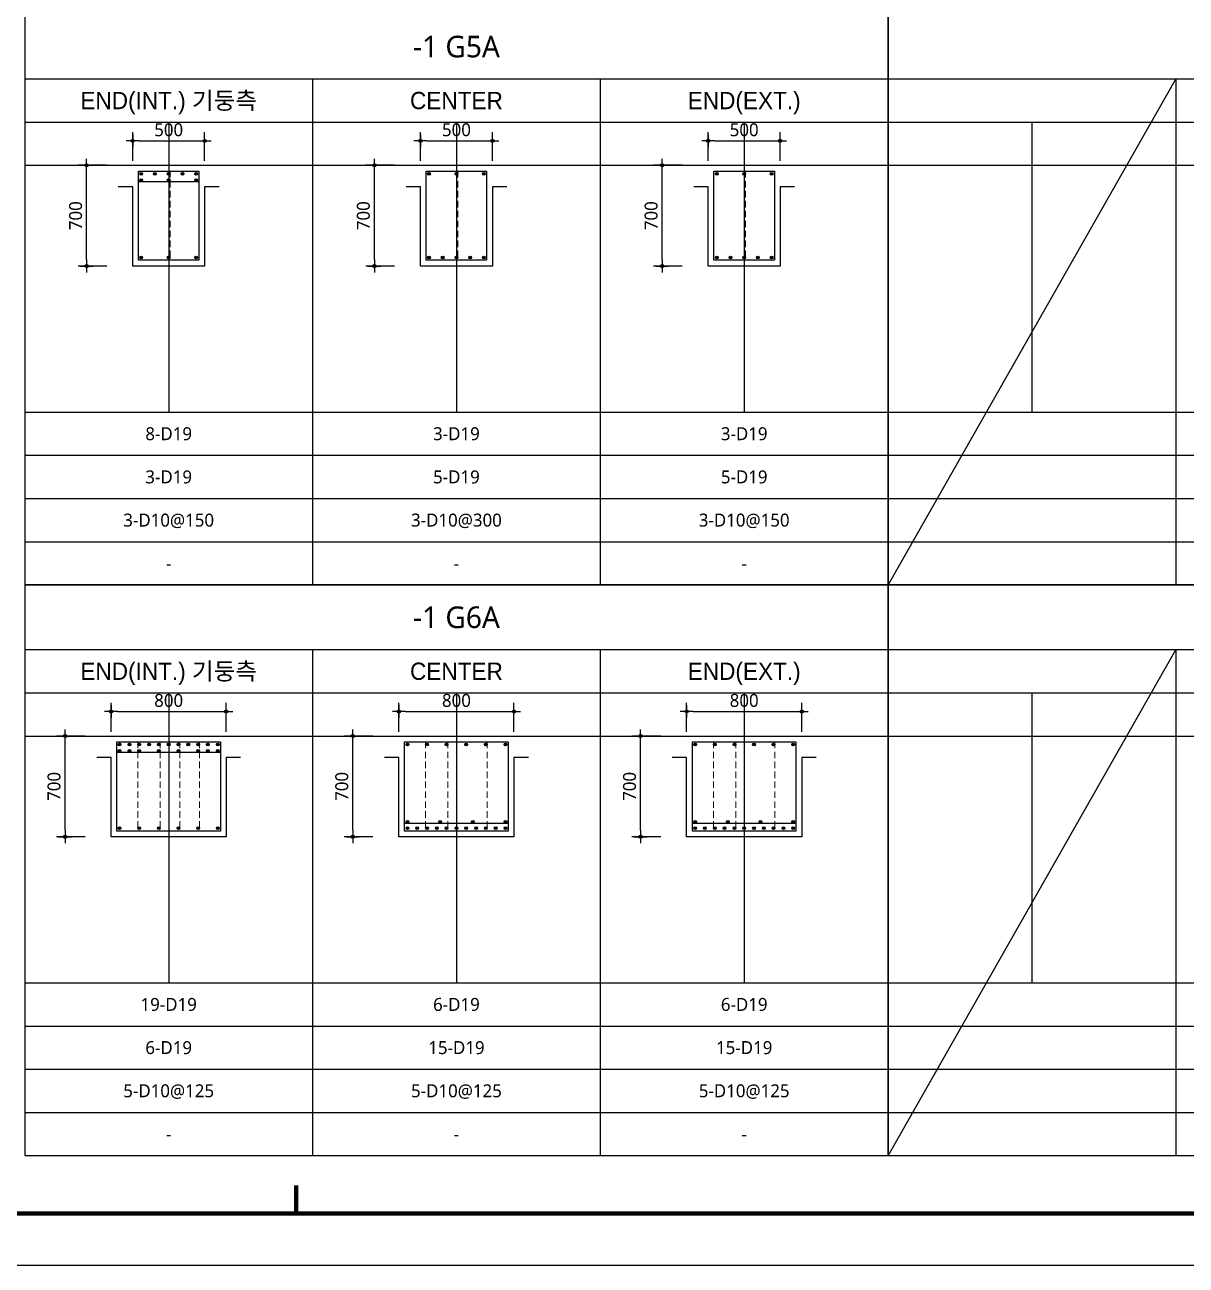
# Model space of a CAD drawing. Header units: millimetres. Extents: x 0 to 252030, y -124740 to 196020.
# Drawn here: x 85353 to 93425, y 89100 to 97717 of the extents above; entities that cross this region are included whole.
import ezdxf
from ezdxf.enums import TextEntityAlignment as Align

# ---------------------------------------------------------------- set-up
doc = ezdxf.new("R2010")
doc.units = ezdxf.units.MM
doc.header["$LTSCALE"] = 30
doc.linetypes.add('HID', pattern=[2.3, 1.5, -0.8])
doc.layers.get('DEFPOINTS').update_dxf_attribs({"color": 142})
for name, color, linetype in [('0-SEC1', 3, 'Continuous'), ('CON', 2, 'Continuous'), ('DIM', 7, 'Continuous'), ('ETC', 7, 'Continuous'), ('S-철근', 3, 'Continuous'), ('SHEET', 7, 'Continuous'), ('TXT', 3, 'Continuous'), ('XR-FORM_(도룡동)$0$Sheet', 7, 'Continuous')]:
    doc.layers.add(name, color=color, linetype=linetype)
doc.layers.add('TieBar', color=7, linetype='HID', lineweight=0)
doc.styles.get("Standard").update_dxf_attribs({"font": 'malgun.ttf'})
doc.styles.add('돋움', font='Dotum.ttf')
doc.styles.add('맑은 고딕', font='malgun.ttf')
doc.dimstyles.new('30NDIM', dxfattribs={"dimscale": 50, "dimtxt": 3, "dimasz": 1.5, "dimexe": 2, "dimexo": 6, "dimgap": 1, "dimtad": 1, "dimdec": 0, "dimrnd": 0.25, "dimzin": 0, "dimdsep": 46, "dimtxsty": 'Standard', "dimblk": 'Z_DOT', "dimcen": 5, "dimclrd": 256, "dimclre": 256, "dimclrt": 3, "dimadec": 0, "dimazin": 0, "dimtm": 1e-09, "dimtfac": 1, "dimtdec": 0, "dimtix": 1, "dimtmove": 2, "dimatfit": 1, "dimldrblk": 'Z_DOT', "dimfxl": 1, "dimtolj": 1, "dimtzin": 0, "dimarcsym": 0})

# ---------------------------------------------------------------- blocks, each defined once
blk = doc.blocks.new('XR-FORM_(도룡동)$0$S')
at = {"layer": 'XR-FORM_(도룡동)$0$Sheet', "const_width": 100}
blk.add_lwpolyline([(1850, 57950), (82250, 57950), (82250, 1200), (1850, 1200)], close=True, dxfattribs=at)
at = {"layer": 'XR-FORM_(도룡동)$0$Sheet', "linetype": 'Continuous', "const_width": 100}
blk.add_lwpolyline([(38745, 1846), (38745, 1200)], dxfattribs=at)
blk = doc.blocks.new('XR-FORM_(도룡동)', base_point=(101.33, -56114.51))
at = {"layer": 'DEFPOINTS'}
blk.add_lwpolyline([(0, 0), (420, 0), (420, 297), (0, 297)], close=True, dxfattribs=at)
at = {"xscale": 0.005, "yscale": 0.005, "zscale": 0.005}
blk.add_blockref('XR-FORM_(도룡동)$0$S', (-0.25, 0), dxfattribs=at)
blk = doc.blocks.new('4등분')
at = {"layer": 'DEFPOINTS'}
for p, q in [((1000, 3214.5), (1000, 1200)), ((3000, 3214.5), (3000, 1200)), ((5000, 3214.5), (5000, 1200)), ((0, 2914.5), (6000, 2914.5))]:
    blk.add_line(p, q, dxfattribs=at)
at = {"layer": 'SHEET'}
blk.add_line((0, 3514.5), (6000, 3514.5), dxfattribs=at)
at = {"layer": 'SHEET', "color": 6}
for p, q in [((2000, 3514.5), (2000, 0)), ((4000, 3514.5), (4000, 0)), ((0, 3214.5), (6000, 3214.5)), ((0, 1200), (6000, 1200)), ((0, 900), (6000, 900)), ((0, 600), (6000, 600)), ((0, 300), (6000, 300))]:
    blk.add_line(p, q, dxfattribs=at)
at = {"layer": 'SHEET'}
blk.add_lwpolyline([(6000, 3964.5), (0, 3964.5), (0, 0), (6000, 0)], close=True, dxfattribs=at)
blk = doc.blocks.new('Z_DOT')
at = {"layer": 'DIM', "color": 0}
for p, q in [((-1, 0), (1, 0)), ((0, -1), (0, 1))]:
    blk.add_line(p, q, dxfattribs=at)
for radius in [0.25, 0.125]:
    blk.add_circle((0, 0), radius, dxfattribs=at)
blk = doc.blocks.new('*D815')
at = {"layer": 'DEFPOINTS', "color": 0, "transparency": 16777216}
for p in [(86603, 96910.7), (86103, 96590.5), (86603, 96590.5)]:
    blk.add_point(p, dxfattribs=at)
at = {"layer": 'DIM', "lineweight": -2, "transparency": 16777216}
for p, q in [((86103, 96770.5), (86103, 96970.7)), ((86603, 96770.5), (86603, 96970.7)), ((86148, 96910.7), (86558, 96910.7))]:
    blk.add_line(p, q, dxfattribs=at)
at = {"layer": 'DIM', "lineweight": -2, "transparency": 16777216, "xscale": 45, "yscale": 45, "zscale": 45, "rotation": 180}
blk.add_blockref('Z_DOT', (86103, 96910.7), dxfattribs=at)
at = {"layer": 'DIM', "lineweight": -2, "transparency": 16777216, "xscale": 45, "yscale": 45, "zscale": 45}
blk.add_blockref('Z_DOT', (86603, 96910.7), dxfattribs=at)
at = {"layer": 'DIM', "color": 3, "transparency": 16777216, "insert": (86353, 96987.1), "char_height": 90, "attachment_point": 5}
blk.add_mtext('\\A1;500', dxfattribs=at)
blk = doc.blocks.new('*D816')
at = {"layer": 'DEFPOINTS', "color": 0, "transparency": 16777216}
for p in [(85782.8, 96740.5), (86103, 96740.5), (86103, 96040.5)]:
    blk.add_point(p, dxfattribs=at)
at = {"layer": 'DIM', "lineweight": -2, "transparency": 16777216}
for p, q in [((85923, 96740.5), (85722.8, 96740.5)), ((85782.8, 96085.5), (85782.8, 96695.5)), ((85923, 96040.5), (85722.8, 96040.5))]:
    blk.add_line(p, q, dxfattribs=at)
at = {"layer": 'DIM', "lineweight": -2, "transparency": 16777216, "xscale": 45, "yscale": 45, "zscale": 45}
for p, rotation in [((85782.8, 96740.5), 90), ((85782.8, 96040.5), 270)]:
    blk.add_blockref('Z_DOT', p, dxfattribs=dict(at, rotation=rotation))
at = {"layer": 'DIM', "color": 3, "transparency": 16777216, "insert": (85706.4, 96390.5), "char_height": 90, "attachment_point": 5, "rotation": 90}
blk.add_mtext('\\A1;700', dxfattribs=at)
blk = doc.blocks.new('*D817')
at = {"layer": 'DEFPOINTS', "color": 0, "transparency": 16777216}
for p in [(88603, 96910.7), (88103, 96590.5), (88603, 96590.5)]:
    blk.add_point(p, dxfattribs=at)
at = {"layer": 'DIM', "lineweight": -2, "transparency": 16777216}
for p, q in [((88103, 96770.5), (88103, 96970.7)), ((88603, 96770.5), (88603, 96970.7)), ((88148, 96910.7), (88558, 96910.7))]:
    blk.add_line(p, q, dxfattribs=at)
at = {"layer": 'DIM', "lineweight": -2, "transparency": 16777216, "xscale": 45, "yscale": 45, "zscale": 45, "rotation": 180}
blk.add_blockref('Z_DOT', (88103, 96910.7), dxfattribs=at)
at = {"layer": 'DIM', "lineweight": -2, "transparency": 16777216, "xscale": 45, "yscale": 45, "zscale": 45}
blk.add_blockref('Z_DOT', (88603, 96910.7), dxfattribs=at)
at = {"layer": 'DIM', "color": 3, "transparency": 16777216, "insert": (88353, 96987.1), "char_height": 90, "attachment_point": 5}
blk.add_mtext('\\A1;500', dxfattribs=at)
blk = doc.blocks.new('*D818')
at = {"layer": 'DEFPOINTS', "color": 0, "transparency": 16777216}
for p in [(87782.8, 96740.5), (88103, 96740.5), (88103, 96040.5)]:
    blk.add_point(p, dxfattribs=at)
at = {"layer": 'DIM', "lineweight": -2, "transparency": 16777216}
for p, q in [((87923, 96740.5), (87722.8, 96740.5)), ((87782.8, 96085.5), (87782.8, 96695.5)), ((87923, 96040.5), (87722.8, 96040.5))]:
    blk.add_line(p, q, dxfattribs=at)
at = {"layer": 'DIM', "lineweight": -2, "transparency": 16777216, "xscale": 45, "yscale": 45, "zscale": 45}
for p, rotation in [((87782.8, 96740.5), 90), ((87782.8, 96040.5), 270)]:
    blk.add_blockref('Z_DOT', p, dxfattribs=dict(at, rotation=rotation))
at = {"layer": 'DIM', "color": 3, "transparency": 16777216, "insert": (87706.4, 96390.5), "char_height": 90, "attachment_point": 5, "rotation": 90}
blk.add_mtext('\\A1;700', dxfattribs=at)
blk = doc.blocks.new('*D819')
at = {"layer": 'DEFPOINTS', "color": 0, "transparency": 16777216}
for p in [(90603, 96910.7), (90103, 96590.5), (90603, 96590.5)]:
    blk.add_point(p, dxfattribs=at)
at = {"layer": 'DIM', "lineweight": -2, "transparency": 16777216}
for p, q in [((90103, 96770.5), (90103, 96970.7)), ((90603, 96770.5), (90603, 96970.7)), ((90148, 96910.7), (90558, 96910.7))]:
    blk.add_line(p, q, dxfattribs=at)
at = {"layer": 'DIM', "lineweight": -2, "transparency": 16777216, "xscale": 45, "yscale": 45, "zscale": 45, "rotation": 180}
blk.add_blockref('Z_DOT', (90103, 96910.7), dxfattribs=at)
at = {"layer": 'DIM', "lineweight": -2, "transparency": 16777216, "xscale": 45, "yscale": 45, "zscale": 45}
blk.add_blockref('Z_DOT', (90603, 96910.7), dxfattribs=at)
at = {"layer": 'DIM', "color": 3, "transparency": 16777216, "insert": (90353, 96987.1), "char_height": 90, "attachment_point": 5}
blk.add_mtext('\\A1;500', dxfattribs=at)
blk = doc.blocks.new('*D820')
at = {"layer": 'DEFPOINTS', "color": 0, "transparency": 16777216}
for p in [(89782.8, 96740.5), (90103, 96740.5), (90103, 96040.5)]:
    blk.add_point(p, dxfattribs=at)
at = {"layer": 'DIM', "lineweight": -2, "transparency": 16777216}
for p, q in [((89923, 96740.5), (89722.8, 96740.5)), ((89782.8, 96085.5), (89782.8, 96695.5)), ((89923, 96040.5), (89722.8, 96040.5))]:
    blk.add_line(p, q, dxfattribs=at)
at = {"layer": 'DIM', "lineweight": -2, "transparency": 16777216, "xscale": 45, "yscale": 45, "zscale": 45}
for p, rotation in [((89782.8, 96740.5), 90), ((89782.8, 96040.5), 270)]:
    blk.add_blockref('Z_DOT', p, dxfattribs=dict(at, rotation=rotation))
at = {"layer": 'DIM', "color": 3, "transparency": 16777216, "insert": (89706.4, 96390.5), "char_height": 90, "attachment_point": 5, "rotation": 90}
blk.add_mtext('\\A1;700', dxfattribs=at)
blk = doc.blocks.new('*D853')
at = {"layer": 'DEFPOINTS', "color": 0, "transparency": 16777216}
for p in [(86753, 92946.2), (85953, 92626), (86753, 92626)]:
    blk.add_point(p, dxfattribs=at)
at = {"layer": 'DIM', "lineweight": -2, "transparency": 16777216}
for p, q in [((85953, 92806), (85953, 93006.2)), ((86753, 92806), (86753, 93006.2)), ((85998, 92946.2), (86708, 92946.2))]:
    blk.add_line(p, q, dxfattribs=at)
at = {"layer": 'DIM', "lineweight": -2, "transparency": 16777216, "xscale": 45, "yscale": 45, "zscale": 45, "rotation": 180}
blk.add_blockref('Z_DOT', (85953, 92946.2), dxfattribs=at)
at = {"layer": 'DIM', "lineweight": -2, "transparency": 16777216, "xscale": 45, "yscale": 45, "zscale": 45}
blk.add_blockref('Z_DOT', (86753, 92946.2), dxfattribs=at)
at = {"layer": 'DIM', "color": 3, "transparency": 16777216, "insert": (86353, 93022.6), "char_height": 90, "attachment_point": 5}
blk.add_mtext('\\A1;800', dxfattribs=at)
blk = doc.blocks.new('*D854')
at = {"layer": 'DEFPOINTS', "color": 0, "transparency": 16777216}
for p in [(85632.8, 92776), (85953, 92776), (85953, 92076)]:
    blk.add_point(p, dxfattribs=at)
at = {"layer": 'DIM', "lineweight": -2, "transparency": 16777216}
for p, q in [((85773, 92776), (85572.8, 92776)), ((85632.8, 92121), (85632.8, 92731)), ((85773, 92076), (85572.8, 92076))]:
    blk.add_line(p, q, dxfattribs=at)
at = {"layer": 'DIM', "lineweight": -2, "transparency": 16777216, "xscale": 45, "yscale": 45, "zscale": 45}
for p, rotation in [((85632.8, 92776), 90), ((85632.8, 92076), 270)]:
    blk.add_blockref('Z_DOT', p, dxfattribs=dict(at, rotation=rotation))
at = {"layer": 'DIM', "color": 3, "transparency": 16777216, "insert": (85556.4, 92426), "char_height": 90, "attachment_point": 5, "rotation": 90}
blk.add_mtext('\\A1;700', dxfattribs=at)
blk = doc.blocks.new('*D855')
at = {"layer": 'DEFPOINTS', "color": 0, "transparency": 16777216}
for p in [(88753, 92946.2), (87953, 92626), (88753, 92626)]:
    blk.add_point(p, dxfattribs=at)
at = {"layer": 'DIM', "lineweight": -2, "transparency": 16777216}
for p, q in [((87953, 92806), (87953, 93006.2)), ((88753, 92806), (88753, 93006.2)), ((87998, 92946.2), (88708, 92946.2))]:
    blk.add_line(p, q, dxfattribs=at)
at = {"layer": 'DIM', "lineweight": -2, "transparency": 16777216, "xscale": 45, "yscale": 45, "zscale": 45, "rotation": 180}
blk.add_blockref('Z_DOT', (87953, 92946.2), dxfattribs=at)
at = {"layer": 'DIM', "lineweight": -2, "transparency": 16777216, "xscale": 45, "yscale": 45, "zscale": 45}
blk.add_blockref('Z_DOT', (88753, 92946.2), dxfattribs=at)
at = {"layer": 'DIM', "color": 3, "transparency": 16777216, "insert": (88353, 93022.6), "char_height": 90, "attachment_point": 5}
blk.add_mtext('\\A1;800', dxfattribs=at)
blk = doc.blocks.new('*D856')
at = {"layer": 'DEFPOINTS', "color": 0, "transparency": 16777216}
for p in [(87632.8, 92776), (87953, 92776), (87953, 92076)]:
    blk.add_point(p, dxfattribs=at)
at = {"layer": 'DIM', "lineweight": -2, "transparency": 16777216}
for p, q in [((87773, 92776), (87572.8, 92776)), ((87632.8, 92121), (87632.8, 92731)), ((87773, 92076), (87572.8, 92076))]:
    blk.add_line(p, q, dxfattribs=at)
at = {"layer": 'DIM', "lineweight": -2, "transparency": 16777216, "xscale": 45, "yscale": 45, "zscale": 45}
for p, rotation in [((87632.8, 92776), 90), ((87632.8, 92076), 270)]:
    blk.add_blockref('Z_DOT', p, dxfattribs=dict(at, rotation=rotation))
at = {"layer": 'DIM', "color": 3, "transparency": 16777216, "insert": (87556.4, 92426), "char_height": 90, "attachment_point": 5, "rotation": 90}
blk.add_mtext('\\A1;700', dxfattribs=at)
blk = doc.blocks.new('*D857')
at = {"layer": 'DEFPOINTS', "color": 0, "transparency": 16777216}
for p in [(90753, 92946.2), (89953, 92626), (90753, 92626)]:
    blk.add_point(p, dxfattribs=at)
at = {"layer": 'DIM', "lineweight": -2, "transparency": 16777216}
for p, q in [((89953, 92806), (89953, 93006.2)), ((90753, 92806), (90753, 93006.2)), ((89998, 92946.2), (90708, 92946.2))]:
    blk.add_line(p, q, dxfattribs=at)
at = {"layer": 'DIM', "lineweight": -2, "transparency": 16777216, "xscale": 45, "yscale": 45, "zscale": 45, "rotation": 180}
blk.add_blockref('Z_DOT', (89953, 92946.2), dxfattribs=at)
at = {"layer": 'DIM', "lineweight": -2, "transparency": 16777216, "xscale": 45, "yscale": 45, "zscale": 45}
blk.add_blockref('Z_DOT', (90753, 92946.2), dxfattribs=at)
at = {"layer": 'DIM', "color": 3, "transparency": 16777216, "insert": (90353, 93022.6), "char_height": 90, "attachment_point": 5}
blk.add_mtext('\\A1;800', dxfattribs=at)
blk = doc.blocks.new('*D858')
at = {"layer": 'DEFPOINTS', "color": 0, "transparency": 16777216}
for p in [(89632.8, 92776), (89953, 92776), (89953, 92076)]:
    blk.add_point(p, dxfattribs=at)
at = {"layer": 'DIM', "lineweight": -2, "transparency": 16777216}
for p, q in [((89773, 92776), (89572.8, 92776)), ((89632.8, 92121), (89632.8, 92731)), ((89773, 92076), (89572.8, 92076))]:
    blk.add_line(p, q, dxfattribs=at)
at = {"layer": 'DIM', "lineweight": -2, "transparency": 16777216, "xscale": 45, "yscale": 45, "zscale": 45}
for p, rotation in [((89632.8, 92776), 90), ((89632.8, 92076), 270)]:
    blk.add_blockref('Z_DOT', p, dxfattribs=dict(at, rotation=rotation))
at = {"layer": 'DIM', "color": 3, "transparency": 16777216, "insert": (89556.4, 92426), "char_height": 90, "attachment_point": 5, "rotation": 90}
blk.add_mtext('\\A1;700', dxfattribs=at)

msp = doc.modelspace()

# ---------------------------------------------------------------- hatches: boundary and pattern name
at = {"layer": 'S-철근'}
h = msp.add_hatch(color=256, dxfattribs=at)
edge = h.paths.add_edge_path()
edge.add_arc((86162.08013, 96681.41992), 9.55, 0, 180)
edge.add_arc((86162.08013, 96681.41992), 9.55, 180, 360)
h = msp.add_hatch(color=256, dxfattribs=at)
edge = h.paths.add_edge_path()
edge.add_arc((86257.54013, 96681.41992), 9.55, 0, 180)
edge.add_arc((86257.54013, 96681.41992), 9.55, 180, 360)
h = msp.add_hatch(color=256, dxfattribs=at)
edge = h.paths.add_edge_path()
edge.add_arc((86353.00013, 96681.41992), 9.55, 0, 180)
edge.add_arc((86353.00013, 96681.41992), 9.55, 180, 360)
h = msp.add_hatch(color=256, dxfattribs=at)
edge = h.paths.add_edge_path()
edge.add_arc((86448.46013, 96681.41992), 9.55, 0, 180)
edge.add_arc((86448.46013, 96681.41992), 9.55, 180, 360)
h = msp.add_hatch(color=256, dxfattribs=at)
edge = h.paths.add_edge_path()
edge.add_arc((86543.92013, 96681.41992), 9.55, 0, 180)
edge.add_arc((86543.92013, 96681.41992), 9.55, 180, 360)
h = msp.add_hatch(color=256, dxfattribs=at)
edge = h.paths.add_edge_path()
edge.add_arc((88162.08013, 96681.41992), 9.55, 0, 180)
edge.add_arc((88162.08013, 96681.41992), 9.55, 180, 360)
h = msp.add_hatch(color=256, dxfattribs=at)
edge = h.paths.add_edge_path()
edge.add_arc((88353.00013, 96681.41992), 9.55, 0, 180)
edge.add_arc((88353.00013, 96681.41992), 9.55, 180, 360)
h = msp.add_hatch(color=256, dxfattribs=at)
edge = h.paths.add_edge_path()
edge.add_arc((88543.92013, 96681.41992), 9.55, 0, 180)
edge.add_arc((88543.92013, 96681.41992), 9.55, 180, 360)
h = msp.add_hatch(color=256, dxfattribs=at)
edge = h.paths.add_edge_path()
edge.add_arc((90162.08013, 96681.41992), 9.55, 0, 180)
edge.add_arc((90162.08013, 96681.41992), 9.55, 180, 360)
h = msp.add_hatch(color=256, dxfattribs=at)
edge = h.paths.add_edge_path()
edge.add_arc((90353.00013, 96681.41992), 9.55, 0, 180)
edge.add_arc((90353.00013, 96681.41992), 9.55, 180, 360)
h = msp.add_hatch(color=256, dxfattribs=at)
edge = h.paths.add_edge_path()
edge.add_arc((90543.92013, 96681.41992), 9.55, 0, 180)
edge.add_arc((90543.92013, 96681.41992), 9.55, 180, 360)
h = msp.add_hatch(color=256, dxfattribs=at)
edge = h.paths.add_edge_path()
edge.add_arc((86162.08013, 96637.31992), 9.55, 0, 180)
edge.add_arc((86162.08013, 96637.31992), 9.55, 180, 360)
h = msp.add_hatch(color=256, dxfattribs=at)
edge = h.paths.add_edge_path()
edge.add_arc((86353.00013, 96637.31992), 9.55, 0, 180)
edge.add_arc((86353.00013, 96637.31992), 9.55, 180, 360)
h = msp.add_hatch(color=256, dxfattribs=at)
edge = h.paths.add_edge_path()
edge.add_arc((86543.92013, 96637.31992), 9.55, 0, 180)
edge.add_arc((86543.92013, 96637.31992), 9.55, 180, 360)
h = msp.add_hatch(color=256, dxfattribs=at)
edge = h.paths.add_edge_path()
edge.add_arc((86162.08013, 96099.57992), 9.55, 0, 180)
edge.add_arc((86162.08013, 96099.57992), 9.55, 180, 360)
h = msp.add_hatch(color=256, dxfattribs=at)
edge = h.paths.add_edge_path()
edge.add_arc((86353.00013, 96099.57992), 9.55, 0, 180)
edge.add_arc((86353.00013, 96099.57992), 9.55, 180, 360)
h = msp.add_hatch(color=256, dxfattribs=at)
edge = h.paths.add_edge_path()
edge.add_arc((86543.92013, 96099.57992), 9.55, 0, 180)
edge.add_arc((86543.92013, 96099.57992), 9.55, 180, 360)
h = msp.add_hatch(color=256, dxfattribs=at)
edge = h.paths.add_edge_path()
edge.add_arc((88162.08013, 96099.57992), 9.55, 0, 180)
edge.add_arc((88162.08013, 96099.57992), 9.55, 180, 360)
h = msp.add_hatch(color=256, dxfattribs=at)
edge = h.paths.add_edge_path()
edge.add_arc((88257.54013, 96099.57992), 9.55, 0, 180)
edge.add_arc((88257.54013, 96099.57992), 9.55, 180, 360)
h = msp.add_hatch(color=256, dxfattribs=at)
edge = h.paths.add_edge_path()
edge.add_arc((88353.00013, 96099.57992), 9.55, 0, 180)
edge.add_arc((88353.00013, 96099.57992), 9.55, 180, 360)
h = msp.add_hatch(color=256, dxfattribs=at)
edge = h.paths.add_edge_path()
edge.add_arc((88448.46013, 96099.57992), 9.55, 0, 180)
edge.add_arc((88448.46013, 96099.57992), 9.55, 180, 360)
h = msp.add_hatch(color=256, dxfattribs=at)
edge = h.paths.add_edge_path()
edge.add_arc((88543.92013, 96099.57992), 9.55, 0, 180)
edge.add_arc((88543.92013, 96099.57992), 9.55, 180, 360)
h = msp.add_hatch(color=256, dxfattribs=at)
edge = h.paths.add_edge_path()
edge.add_arc((90162.08013, 96099.57992), 9.55, 0, 180)
edge.add_arc((90162.08013, 96099.57992), 9.55, 180, 360)
h = msp.add_hatch(color=256, dxfattribs=at)
edge = h.paths.add_edge_path()
edge.add_arc((90257.54013, 96099.57992), 9.55, 0, 180)
edge.add_arc((90257.54013, 96099.57992), 9.55, 180, 360)
h = msp.add_hatch(color=256, dxfattribs=at)
edge = h.paths.add_edge_path()
edge.add_arc((90353.00013, 96099.57992), 9.55, 0, 180)
edge.add_arc((90353.00013, 96099.57992), 9.55, 180, 360)
h = msp.add_hatch(color=256, dxfattribs=at)
edge = h.paths.add_edge_path()
edge.add_arc((90448.46013, 96099.57992), 9.55, 0, 180)
edge.add_arc((90448.46013, 96099.57992), 9.55, 180, 360)
h = msp.add_hatch(color=256, dxfattribs=at)
edge = h.paths.add_edge_path()
edge.add_arc((90543.92013, 96099.57992), 9.55, 0, 180)
edge.add_arc((90543.92013, 96099.57992), 9.55, 180, 360)
h = msp.add_hatch(color=256, dxfattribs=at)
edge = h.paths.add_edge_path()
edge.add_arc((86012.08013, 92716.91992), 9.55, 0, 180)
edge.add_arc((86012.08013, 92716.91992), 9.55, 180, 360)
h = msp.add_hatch(color=256, dxfattribs=at)
edge = h.paths.add_edge_path()
edge.add_arc((86080.26413, 92716.91992), 9.55, 0, 180)
edge.add_arc((86080.26413, 92716.91992), 9.55, 180, 360)
h = msp.add_hatch(color=256, dxfattribs=at)
edge = h.paths.add_edge_path()
edge.add_arc((86148.44813, 92716.91992), 9.55, 0, 180)
edge.add_arc((86148.44813, 92716.91992), 9.55, 180, 360)
h = msp.add_hatch(color=256, dxfattribs=at)
edge = h.paths.add_edge_path()
edge.add_arc((86216.63213, 92716.91992), 9.55, 0, 180)
edge.add_arc((86216.63213, 92716.91992), 9.55, 180, 360)
h = msp.add_hatch(color=256, dxfattribs=at)
edge = h.paths.add_edge_path()
edge.add_arc((86284.81613, 92716.91992), 9.55, 0, 180)
edge.add_arc((86284.81613, 92716.91992), 9.55, 180, 360)
h = msp.add_hatch(color=256, dxfattribs=at)
edge = h.paths.add_edge_path()
edge.add_arc((86353.00013, 92716.91992), 9.55, 0, 180)
edge.add_arc((86353.00013, 92716.91992), 9.55, 180, 360)
h = msp.add_hatch(color=256, dxfattribs=at)
edge = h.paths.add_edge_path()
edge.add_arc((86421.18413, 92716.91992), 9.55, 0, 180)
edge.add_arc((86421.18413, 92716.91992), 9.55, 180, 360)
h = msp.add_hatch(color=256, dxfattribs=at)
edge = h.paths.add_edge_path()
edge.add_arc((86489.36813, 92716.91992), 9.55, 0, 180)
edge.add_arc((86489.36813, 92716.91992), 9.55, 180, 360)
h = msp.add_hatch(color=256, dxfattribs=at)
edge = h.paths.add_edge_path()
edge.add_arc((86557.55213, 92716.91992), 9.55, 0, 180)
edge.add_arc((86557.55213, 92716.91992), 9.55, 180, 360)
h = msp.add_hatch(color=256, dxfattribs=at)
edge = h.paths.add_edge_path()
edge.add_arc((86625.73613, 92716.91992), 9.55, 0, 180)
edge.add_arc((86625.73613, 92716.91992), 9.55, 180, 360)
h = msp.add_hatch(color=256, dxfattribs=at)
edge = h.paths.add_edge_path()
edge.add_arc((86693.92013, 92716.91992), 9.55, 0, 180)
edge.add_arc((86693.92013, 92716.91992), 9.55, 180, 360)
h = msp.add_hatch(color=256, dxfattribs=at)
edge = h.paths.add_edge_path()
edge.add_arc((88012.08013, 92716.91992), 9.55, 0, 180)
edge.add_arc((88012.08013, 92716.91992), 9.55, 180, 360)
h = msp.add_hatch(color=256, dxfattribs=at)
edge = h.paths.add_edge_path()
edge.add_arc((88148.44813, 92716.91992), 9.55, 0, 180)
edge.add_arc((88148.44813, 92716.91992), 9.55, 180, 360)
h = msp.add_hatch(color=256, dxfattribs=at)
edge = h.paths.add_edge_path()
edge.add_arc((88284.81613, 92716.91992), 9.55, 0, 180)
edge.add_arc((88284.81613, 92716.91992), 9.55, 180, 360)
h = msp.add_hatch(color=256, dxfattribs=at)
edge = h.paths.add_edge_path()
edge.add_arc((88421.18413, 92716.91992), 9.55, 0, 180)
edge.add_arc((88421.18413, 92716.91992), 9.55, 180, 360)
h = msp.add_hatch(color=256, dxfattribs=at)
edge = h.paths.add_edge_path()
edge.add_arc((88557.55213, 92716.91992), 9.55, 0, 180)
edge.add_arc((88557.55213, 92716.91992), 9.55, 180, 360)
h = msp.add_hatch(color=256, dxfattribs=at)
edge = h.paths.add_edge_path()
edge.add_arc((88693.92013, 92716.91992), 9.55, 0, 180)
edge.add_arc((88693.92013, 92716.91992), 9.55, 180, 360)
h = msp.add_hatch(color=256, dxfattribs=at)
edge = h.paths.add_edge_path()
edge.add_arc((90012.08013, 92716.91992), 9.55, 0, 180)
edge.add_arc((90012.08013, 92716.91992), 9.55, 180, 360)
h = msp.add_hatch(color=256, dxfattribs=at)
edge = h.paths.add_edge_path()
edge.add_arc((90148.44813, 92716.91992), 9.55, 0, 180)
edge.add_arc((90148.44813, 92716.91992), 9.55, 180, 360)
h = msp.add_hatch(color=256, dxfattribs=at)
edge = h.paths.add_edge_path()
edge.add_arc((90284.81613, 92716.91992), 9.55, 0, 180)
edge.add_arc((90284.81613, 92716.91992), 9.55, 180, 360)
h = msp.add_hatch(color=256, dxfattribs=at)
edge = h.paths.add_edge_path()
edge.add_arc((90421.18413, 92716.91992), 9.55, 0, 180)
edge.add_arc((90421.18413, 92716.91992), 9.55, 180, 360)
h = msp.add_hatch(color=256, dxfattribs=at)
edge = h.paths.add_edge_path()
edge.add_arc((90557.55213, 92716.91992), 9.55, 0, 180)
edge.add_arc((90557.55213, 92716.91992), 9.55, 180, 360)
h = msp.add_hatch(color=256, dxfattribs=at)
edge = h.paths.add_edge_path()
edge.add_arc((90693.92013, 92716.91992), 9.55, 0, 180)
edge.add_arc((90693.92013, 92716.91992), 9.55, 180, 360)
h = msp.add_hatch(color=256, dxfattribs=at)
edge = h.paths.add_edge_path()
edge.add_arc((86012.08013, 92672.81992), 9.55, 0, 180)
edge.add_arc((86012.08013, 92672.81992), 9.55, 180, 360)
h = msp.add_hatch(color=256, dxfattribs=at)
edge = h.paths.add_edge_path()
edge.add_arc((86080.26413, 92672.81992), 9.55, 0, 180)
edge.add_arc((86080.26413, 92672.81992), 9.55, 180, 360)
h = msp.add_hatch(color=256, dxfattribs=at)
edge = h.paths.add_edge_path()
edge.add_arc((86148.44813, 92672.81992), 9.55, 0, 180)
edge.add_arc((86148.44813, 92672.81992), 9.55, 180, 360)
h = msp.add_hatch(color=256, dxfattribs=at)
edge = h.paths.add_edge_path()
edge.add_arc((86284.81613, 92672.81992), 9.55, 0, 180)
edge.add_arc((86284.81613, 92672.81992), 9.55, 180, 360)
h = msp.add_hatch(color=256, dxfattribs=at)
edge = h.paths.add_edge_path()
edge.add_arc((86421.18413, 92672.81992), 9.55, 0, 180)
edge.add_arc((86421.18413, 92672.81992), 9.55, 180, 360)
h = msp.add_hatch(color=256, dxfattribs=at)
edge = h.paths.add_edge_path()
edge.add_arc((86557.55213, 92672.81992), 9.55, 0, 180)
edge.add_arc((86557.55213, 92672.81992), 9.55, 180, 360)
h = msp.add_hatch(color=256, dxfattribs=at)
edge = h.paths.add_edge_path()
edge.add_arc((86625.73613, 92672.81992), 9.55, 0, 180)
edge.add_arc((86625.73613, 92672.81992), 9.55, 180, 360)
h = msp.add_hatch(color=256, dxfattribs=at)
edge = h.paths.add_edge_path()
edge.add_arc((86693.92013, 92672.81992), 9.55, 0, 180)
edge.add_arc((86693.92013, 92672.81992), 9.55, 180, 360)
h = msp.add_hatch(color=256, dxfattribs=at)
edge = h.paths.add_edge_path()
edge.add_arc((86012.08013, 92135.07992), 9.55, 0, 180)
edge.add_arc((86012.08013, 92135.07992), 9.55, 180, 360)
h = msp.add_hatch(color=256, dxfattribs=at)
edge = h.paths.add_edge_path()
edge.add_arc((86148.44813, 92135.07992), 9.55, 0, 180)
edge.add_arc((86148.44813, 92135.07992), 9.55, 180, 360)
h = msp.add_hatch(color=256, dxfattribs=at)
edge = h.paths.add_edge_path()
edge.add_arc((86284.81613, 92135.07992), 9.55, 0, 180)
edge.add_arc((86284.81613, 92135.07992), 9.55, 180, 360)
h = msp.add_hatch(color=256, dxfattribs=at)
edge = h.paths.add_edge_path()
edge.add_arc((86421.18413, 92135.07992), 9.55, 0, 180)
edge.add_arc((86421.18413, 92135.07992), 9.55, 180, 360)
h = msp.add_hatch(color=256, dxfattribs=at)
edge = h.paths.add_edge_path()
edge.add_arc((86557.55213, 92135.07992), 9.55, 0, 180)
edge.add_arc((86557.55213, 92135.07992), 9.55, 180, 360)
h = msp.add_hatch(color=256, dxfattribs=at)
edge = h.paths.add_edge_path()
edge.add_arc((86693.92013, 92135.07992), 9.55, 0, 180)
edge.add_arc((86693.92013, 92135.07992), 9.55, 180, 360)
h = msp.add_hatch(color=256, dxfattribs=at)
edge = h.paths.add_edge_path()
edge.add_arc((88012.08013, 92179.17992), 9.55, 0, 180)
edge.add_arc((88012.08013, 92179.17992), 9.55, 180, 360)
h = msp.add_hatch(color=256, dxfattribs=at)
edge = h.paths.add_edge_path()
edge.add_arc((88012.08013, 92135.07992), 9.55, 0, 180)
edge.add_arc((88012.08013, 92135.07992), 9.55, 180, 360)
h = msp.add_hatch(color=256, dxfattribs=at)
edge = h.paths.add_edge_path()
edge.add_arc((88080.26413, 92135.07992), 9.55, 0, 180)
edge.add_arc((88080.26413, 92135.07992), 9.55, 180, 360)
h = msp.add_hatch(color=256, dxfattribs=at)
edge = h.paths.add_edge_path()
edge.add_arc((88148.44813, 92135.07992), 9.55, 0, 180)
edge.add_arc((88148.44813, 92135.07992), 9.55, 180, 360)
h = msp.add_hatch(color=256, dxfattribs=at)
edge = h.paths.add_edge_path()
edge.add_arc((88216.63213, 92135.07992), 9.55, 0, 180)
edge.add_arc((88216.63213, 92135.07992), 9.55, 180, 360)
h = msp.add_hatch(color=256, dxfattribs=at)
edge = h.paths.add_edge_path()
edge.add_arc((88239.36013, 92179.17992), 9.55, 0, 180)
edge.add_arc((88239.36013, 92179.17992), 9.55, 180, 360)
h = msp.add_hatch(color=256, dxfattribs=at)
edge = h.paths.add_edge_path()
edge.add_arc((88284.81613, 92135.07992), 9.55, 0, 180)
edge.add_arc((88284.81613, 92135.07992), 9.55, 180, 360)
h = msp.add_hatch(color=256, dxfattribs=at)
edge = h.paths.add_edge_path()
edge.add_arc((88353.00013, 92135.07992), 9.55, 0, 180)
edge.add_arc((88353.00013, 92135.07992), 9.55, 180, 360)
h = msp.add_hatch(color=256, dxfattribs=at)
edge = h.paths.add_edge_path()
edge.add_arc((88421.18413, 92135.07992), 9.55, 0, 180)
edge.add_arc((88421.18413, 92135.07992), 9.55, 180, 360)
h = msp.add_hatch(color=256, dxfattribs=at)
edge = h.paths.add_edge_path()
edge.add_arc((88466.64013, 92179.17992), 9.55, 0, 180)
edge.add_arc((88466.64013, 92179.17992), 9.55, 180, 360)
h = msp.add_hatch(color=256, dxfattribs=at)
edge = h.paths.add_edge_path()
edge.add_arc((88489.36813, 92135.07992), 9.55, 0, 180)
edge.add_arc((88489.36813, 92135.07992), 9.55, 180, 360)
h = msp.add_hatch(color=256, dxfattribs=at)
edge = h.paths.add_edge_path()
edge.add_arc((88557.55213, 92135.07992), 9.55, 0, 180)
edge.add_arc((88557.55213, 92135.07992), 9.55, 180, 360)
h = msp.add_hatch(color=256, dxfattribs=at)
edge = h.paths.add_edge_path()
edge.add_arc((88625.73613, 92135.07992), 9.55, 0, 180)
edge.add_arc((88625.73613, 92135.07992), 9.55, 180, 360)
h = msp.add_hatch(color=256, dxfattribs=at)
edge = h.paths.add_edge_path()
edge.add_arc((88693.92013, 92179.17992), 9.55, 0, 180)
edge.add_arc((88693.92013, 92179.17992), 9.55, 180, 360)
h = msp.add_hatch(color=256, dxfattribs=at)
edge = h.paths.add_edge_path()
edge.add_arc((88693.92013, 92135.07992), 9.55, 0, 180)
edge.add_arc((88693.92013, 92135.07992), 9.55, 180, 360)
h = msp.add_hatch(color=256, dxfattribs=at)
edge = h.paths.add_edge_path()
edge.add_arc((90012.08013, 92179.17992), 9.55, 0, 180)
edge.add_arc((90012.08013, 92179.17992), 9.55, 180, 360)
h = msp.add_hatch(color=256, dxfattribs=at)
edge = h.paths.add_edge_path()
edge.add_arc((90012.08013, 92135.07992), 9.55, 0, 180)
edge.add_arc((90012.08013, 92135.07992), 9.55, 180, 360)
h = msp.add_hatch(color=256, dxfattribs=at)
edge = h.paths.add_edge_path()
edge.add_arc((90080.26413, 92135.07992), 9.55, 0, 180)
edge.add_arc((90080.26413, 92135.07992), 9.55, 180, 360)
h = msp.add_hatch(color=256, dxfattribs=at)
edge = h.paths.add_edge_path()
edge.add_arc((90148.44813, 92135.07992), 9.55, 0, 180)
edge.add_arc((90148.44813, 92135.07992), 9.55, 180, 360)
h = msp.add_hatch(color=256, dxfattribs=at)
edge = h.paths.add_edge_path()
edge.add_arc((90216.63213, 92135.07992), 9.55, 0, 180)
edge.add_arc((90216.63213, 92135.07992), 9.55, 180, 360)
h = msp.add_hatch(color=256, dxfattribs=at)
edge = h.paths.add_edge_path()
edge.add_arc((90239.36013, 92179.17992), 9.55, 0, 180)
edge.add_arc((90239.36013, 92179.17992), 9.55, 180, 360)
h = msp.add_hatch(color=256, dxfattribs=at)
edge = h.paths.add_edge_path()
edge.add_arc((90284.81613, 92135.07992), 9.55, 0, 180)
edge.add_arc((90284.81613, 92135.07992), 9.55, 180, 360)
h = msp.add_hatch(color=256, dxfattribs=at)
edge = h.paths.add_edge_path()
edge.add_arc((90353.00013, 92135.07992), 9.55, 0, 180)
edge.add_arc((90353.00013, 92135.07992), 9.55, 180, 360)
h = msp.add_hatch(color=256, dxfattribs=at)
edge = h.paths.add_edge_path()
edge.add_arc((90421.18413, 92135.07992), 9.55, 0, 180)
edge.add_arc((90421.18413, 92135.07992), 9.55, 180, 360)
h = msp.add_hatch(color=256, dxfattribs=at)
edge = h.paths.add_edge_path()
edge.add_arc((90466.64013, 92179.17992), 9.55, 0, 180)
edge.add_arc((90466.64013, 92179.17992), 9.55, 180, 360)
h = msp.add_hatch(color=256, dxfattribs=at)
edge = h.paths.add_edge_path()
edge.add_arc((90489.36813, 92135.07992), 9.55, 0, 180)
edge.add_arc((90489.36813, 92135.07992), 9.55, 180, 360)
h = msp.add_hatch(color=256, dxfattribs=at)
edge = h.paths.add_edge_path()
edge.add_arc((90557.55213, 92135.07992), 9.55, 0, 180)
edge.add_arc((90557.55213, 92135.07992), 9.55, 180, 360)
h = msp.add_hatch(color=256, dxfattribs=at)
edge = h.paths.add_edge_path()
edge.add_arc((90625.73613, 92135.07992), 9.55, 0, 180)
edge.add_arc((90625.73613, 92135.07992), 9.55, 180, 360)
h = msp.add_hatch(color=256, dxfattribs=at)
edge = h.paths.add_edge_path()
edge.add_arc((90693.92013, 92179.17992), 9.55, 0, 180)
edge.add_arc((90693.92013, 92179.17992), 9.55, 180, 360)
h = msp.add_hatch(color=256, dxfattribs=at)
edge = h.paths.add_edge_path()
edge.add_arc((90693.92013, 92135.07992), 9.55, 0, 180)
edge.add_arc((90693.92013, 92135.07992), 9.55, 180, 360)

# ---------------------------------------------------------------- linework, layer by layer
at = {"layer": 'CON', "color": 8}
for p, q in [((86003.00013, 96740.49992), (86703.00013, 96740.49992)), ((88003.00013, 96740.49992), (88703.00013, 96740.49992)), ((90003.00013, 96740.49992), (90703.00013, 96740.49992)), ((85853.00013, 92775.99992), (86853.00013, 92775.99992)), ((87853.00013, 92775.99992), (88853.00013, 92775.99992)), ((89853.00013, 92775.99992), (90853.00013, 92775.99992))]:
    msp.add_line(p, q, dxfattribs=at)
for points in [[(86703.00013, 96590.49992), (86603.00013, 96590.49992), (86603.00013, 96040.49992), (86103.00013, 96040.49992), (86103.00013, 96590.49992), (86003.00013, 96590.49992)], [(88703.00013, 96590.49992), (88603.00013, 96590.49992), (88603.00013, 96040.49992), (88103.00013, 96040.49992), (88103.00013, 96590.49992), (88003.00013, 96590.49992)], [(90703.00013, 96590.49992), (90603.00013, 96590.49992), (90603.00013, 96040.49992), (90103.00013, 96040.49992), (90103.00013, 96590.49992), (90003.00013, 96590.49992)], [(86853.00013, 92625.99992), (86753.00013, 92625.99992), (86753.00013, 92075.99992), (85953.00013, 92075.99992), (85953.00013, 92625.99992), (85853.00013, 92625.99992)], [(88853.00013, 92625.99992), (88753.00013, 92625.99992), (88753.00013, 92075.99992), (87953.00013, 92075.99992), (87953.00013, 92625.99992), (87853.00013, 92625.99992)], [(90853.00013, 92625.99992), (90753.00013, 92625.99992), (90753.00013, 92075.99992), (89953.00013, 92075.99992), (89953.00013, 92625.99992), (89853.00013, 92625.99992)]]:
    msp.add_lwpolyline(points, dxfattribs=at)
at = {"layer": 'ETC', "color": 8}
for p, q in [((86143.00013, 96627.76992), (86563.00013, 96627.76992)), ((85993.00013, 92663.26992), (86713.00013, 92663.26992)), ((87993.00013, 92169.62992), (88713.00013, 92169.62992)), ((89993.00013, 92169.62992), (90713.00013, 92169.62992))]:
    msp.add_line(p, q, dxfattribs=at)
at = {"layer": 'S-철근'}
for points in [[(86143.00013, 96080.49992), (86143.00013, 96700.49992), (86563.00013, 96700.49992), (86563.00013, 96080.49992), (86143.00013, 96080.49992)], [(88143.00013, 96080.49992), (88143.00013, 96700.49992), (88563.00013, 96700.49992), (88563.00013, 96080.49992), (88143.00013, 96080.49992)], [(90143.00013, 96080.49992), (90143.00013, 96700.49992), (90563.00013, 96700.49992), (90563.00013, 96080.49992), (90143.00013, 96080.49992)], [(85993.00013, 92115.99992), (85993.00013, 92735.99992), (86713.00013, 92735.99992), (86713.00013, 92115.99992), (85993.00013, 92115.99992)], [(87993.00013, 92115.99992), (87993.00013, 92735.99992), (88713.00013, 92735.99992), (88713.00013, 92115.99992), (87993.00013, 92115.99992)], [(89993.00013, 92115.99992), (89993.00013, 92735.99992), (90713.00013, 92735.99992), (90713.00013, 92115.99992), (89993.00013, 92115.99992)]]:
    msp.add_lwpolyline(points, dxfattribs=at)
for centre in [(86162.08013, 96681.41992), (86257.54013, 96681.41992), (86353.00013, 96681.41992), (86448.46013, 96681.41992), (86543.92013, 96681.41992), (88162.08013, 96681.41992), (88353.00013, 96681.41992), (88543.92013, 96681.41992), (90162.08013, 96681.41992), (90353.00013, 96681.41992), (90543.92013, 96681.41992), (86162.08013, 96637.31992), (86353.00013, 96637.31992), (86543.92013, 96637.31992), (86162.08013, 96099.57992), (86353.00013, 96099.57992), (86543.92013, 96099.57992), (88162.08013, 96099.57992), (88257.54013, 96099.57992), (88353.00013, 96099.57992), (88448.46013, 96099.57992), (88543.92013, 96099.57992), (90162.08013, 96099.57992), (90257.54013, 96099.57992), (90353.00013, 96099.57992), (90448.46013, 96099.57992), (90543.92013, 96099.57992), (86012.08013, 92716.91992), (86080.26413, 92716.91992), (86148.44813, 92716.91992), (86216.63213, 92716.91992), (86284.81613, 92716.91992), (86353.00013, 92716.91992), (86421.18413, 92716.91992), (86489.36813, 92716.91992), (86557.55213, 92716.91992), (86625.73613, 92716.91992), (86693.92013, 92716.91992), (88012.08013, 92716.91992), (88148.44813, 92716.91992), (88284.81613, 92716.91992), (88421.18413, 92716.91992), (88557.55213, 92716.91992), (88693.92013, 92716.91992), (90012.08013, 92716.91992), (90148.44813, 92716.91992), (90284.81613, 92716.91992), (90421.18413, 92716.91992), (90557.55213, 92716.91992), (90693.92013, 92716.91992), (86012.08013, 92672.81992), (86080.26413, 92672.81992), (86148.44813, 92672.81992), (86284.81613, 92672.81992), (86421.18413, 92672.81992), (86557.55213, 92672.81992), (86625.73613, 92672.81992), (86693.92013, 92672.81992), (86012.08013, 92135.07992), (86148.44813, 92135.07992), (86284.81613, 92135.07992), (86421.18413, 92135.07992), (86557.55213, 92135.07992), (86693.92013, 92135.07992), (88012.08013, 92179.17992), (88012.08013, 92135.07992), (88080.26413, 92135.07992), (88148.44813, 92135.07992), (88216.63213, 92135.07992), (88239.36013, 92179.17992), (88284.81613, 92135.07992), (88353.00013, 92135.07992), (88421.18413, 92135.07992), (88466.64013, 92179.17992), (88489.36813, 92135.07992), (88557.55213, 92135.07992), (88625.73613, 92135.07992), (88693.92013, 92179.17992), (88693.92013, 92135.07992), (90012.08013, 92179.17992), (90012.08013, 92135.07992), (90080.26413, 92135.07992), (90148.44813, 92135.07992), (90216.63213, 92135.07992), (90239.36013, 92179.17992), (90284.81613, 92135.07992), (90353.00013, 92135.07992), (90421.18413, 92135.07992), (90466.64013, 92179.17992), (90489.36813, 92135.07992), (90557.55213, 92135.07992), (90625.73613, 92135.07992), (90693.92013, 92179.17992), (90693.92013, 92135.07992)]:
    msp.add_circle(centre, 9.55, dxfattribs=at)
at = {"layer": 'SHEET'}
for p, q in [((93353.00013, 97340.49992), (91353.00013, 93825.99992)), ((93353.00013, 93375.99992), (91353.00013, 89861.49992))]:
    msp.add_line(p, q, dxfattribs=at)
at = {"layer": 'TieBar'}
for p, q in [((86362.55013, 96700.49992), (86362.55013, 96080.49992)), ((88362.55013, 96700.49992), (88362.55013, 96080.49992)), ((90362.55013, 96700.49992), (90362.55013, 96080.49992)), ((86138.89813, 92735.99992), (86138.89813, 92115.99992)), ((86294.36613, 92735.99992), (86294.36613, 92115.99992)), ((86430.73413, 92735.99992), (86430.73413, 92115.99992)), ((86567.10213, 92735.99992), (86567.10213, 92115.99992)), ((88138.89813, 92735.99992), (88138.89813, 92115.99992)), ((88294.36613, 92735.99992), (88294.36613, 92115.99992)), ((88567.10213, 92735.99992), (88567.10213, 92115.99992)), ((90138.89813, 92735.99992), (90138.89813, 92115.99992)), ((90294.36613, 92735.99992), (90294.36613, 92115.99992)), ((90567.10213, 92735.99992), (90567.10213, 92115.99992))]:
    msp.add_line(p, q, dxfattribs=at)

# ---------------------------------------------------------------- block references
for p in [(85353.00013, 93825.99992), (91353.00013, 93825.99992), (85353.00013, 89861.49992), (91353.00013, 89861.49992)]:
    msp.add_blockref('4등분', p)
at = {"layer": '0-SEC1', "xscale": 60, "yscale": 60, "zscale": 60}
msp.add_blockref('XR-FORM_(도룡동)', (81710.02429, -3277770.57868), dxfattribs=at)

# ---------------------------------------------------------------- texts
at = {"layer": 'TXT', "color": 2, "style": '맑은 고딕'}
for s, p in [('-1 G5A', (88353.00013, 97565.49992)), ('-1 G6A', (88353.00013, 93600.99992))]:
    msp.add_text(s, height=150, dxfattribs=at).set_placement(p, align=Align.MIDDLE_CENTER)
at = {"layer": 'TXT'}
for s, height, style, p in [('END(INT.) 기둥측', 120, '돋움', (86353.00013, 97190.49992)), ('CENTER', 120, '돋움', (88353.00013, 97190.49992)), ('END(EXT.)', 120, '돋움', (90353.00013, 97190.49992)), ('8-D19', 90, '맑은 고딕', (86353.00013, 94875.99992)), ('3-D19', 90, '맑은 고딕', (88353.00013, 94875.99992)), ('3-D19', 90, '맑은 고딕', (90353.00013, 94875.99992)), ('3-D19', 90, '맑은 고딕', (86353.00013, 94575.99992)), ('5-D19', 90, '맑은 고딕', (88353.00013, 94575.99992)), ('5-D19', 90, '맑은 고딕', (90353.00013, 94575.99992)), ('3-D10@150', 90, '맑은 고딕', (86353.00013, 94275.99992)), ('3-D10@300', 90, '맑은 고딕', (88353.00013, 94275.99992)), ('3-D10@150', 90, '맑은 고딕', (90353.00013, 94275.99992)), ('-', 90, '맑은 고딕', (86353.00013, 93975.99992)), ('-', 90, '맑은 고딕', (88353.00013, 93975.99992)), ('-', 90, '맑은 고딕', (90353.00013, 93975.99992)), ('END(INT.) 기둥측', 120, '돋움', (86353.00013, 93225.99992)), ('CENTER', 120, '돋움', (88353.00013, 93225.99992)), ('END(EXT.)', 120, '돋움', (90353.00013, 93225.99992)), ('19-D19', 90, '맑은 고딕', (86353.00013, 90911.49992)), ('6-D19', 90, '맑은 고딕', (88353.00013, 90911.49992)), ('6-D19', 90, '맑은 고딕', (90353.00013, 90911.49992)), ('6-D19', 90, '맑은 고딕', (86353.00013, 90611.49992)), ('15-D19', 90, '맑은 고딕', (88353.00013, 90611.49992)), ('15-D19', 90, '맑은 고딕', (90353.00013, 90611.49992)), ('5-D10@125', 90, '맑은 고딕', (86353.00013, 90311.49992)), ('5-D10@125', 90, '맑은 고딕', (88353.00013, 90311.49992)), ('5-D10@125', 90, '맑은 고딕', (90353.00013, 90311.49992)), ('-', 90, '맑은 고딕', (86353.00013, 90011.49992)), ('-', 90, '맑은 고딕', (88353.00013, 90011.49992)), ('-', 90, '맑은 고딕', (90353.00013, 90011.49992))]:
    msp.add_text(s, height=height, dxfattribs=dict(at, style=style)).set_placement(p, align=Align.MIDDLE_CENTER)

# ---------------------------------------------------------------- dimensions: what is measured, and where the dimension line sits
at = {"layer": 'DIM'}
for base, p1, p2, picture, middle in [((86603.00013, 96910.65148), (86103.00013, 96590.49992), (86603.00013, 96590.49992), '*D815', (86353.00013, 96987.14945)), ((88603.00013, 96910.65148), (88103.00013, 96590.49992), (88603.00013, 96590.49992), '*D817', (88353.00013, 96987.14945)), ((90603.00013, 96910.65148), (90103.00013, 96590.49992), (90603.00013, 96590.49992), '*D819', (90353.00013, 96987.14945)), ((86753.00013, 92946.15148), (85953.00013, 92625.99992), (86753.00013, 92625.99992), '*D853', (86353.00013, 93022.64945)), ((88753.00013, 92946.15148), (87953.00013, 92625.99992), (88753.00013, 92625.99992), '*D855', (88353.00013, 93022.64945)), ((90753.00013, 92946.15148), (89953.00013, 92625.99992), (90753.00013, 92625.99992), '*D857', (90353.00013, 93022.64945))]:
    dim = msp.add_linear_dim(base=base, p1=p1, p2=p2, dimstyle='30NDIM', override={"dimscale": 30, "dimtxsty": 'Standard'}, dxfattribs=at)
    dim.commit()
    dim.dimension.update_dxf_attribs({"geometry": picture, "text_midpoint": middle})
for base, p1, p2, picture, middle in [((85782.84857, 96740.49992), (86103.00013, 96040.49992), (86103.00013, 96740.49992), '*D816', (85706.3506, 96390.49992)), ((87782.84857, 96740.49992), (88103.00013, 96040.49992), (88103.00013, 96740.49992), '*D818', (87706.3506, 96390.49992)), ((89782.84857, 96740.49992), (90103.00013, 96040.49992), (90103.00013, 96740.49992), '*D820', (89706.3506, 96390.49992)), ((85632.84857, 92775.99992), (85953.00013, 92075.99992), (85953.00013, 92775.99992), '*D854', (85556.3506, 92425.99992)), ((87632.84857, 92775.99992), (87953.00013, 92075.99992), (87953.00013, 92775.99992), '*D856', (87556.3506, 92425.99992)), ((89632.84857, 92775.99992), (89953.00013, 92075.99992), (89953.00013, 92775.99992), '*D858', (89556.3506, 92425.99992))]:
    dim = msp.add_linear_dim(base=base, p1=p1, p2=p2, angle=90, dimstyle='30NDIM', override={"dimscale": 30, "dimtxsty": 'Standard'}, dxfattribs=at)
    dim.commit()
    dim.dimension.update_dxf_attribs({"geometry": picture, "text_midpoint": middle})

doc.saveas('drawing.dxf')
